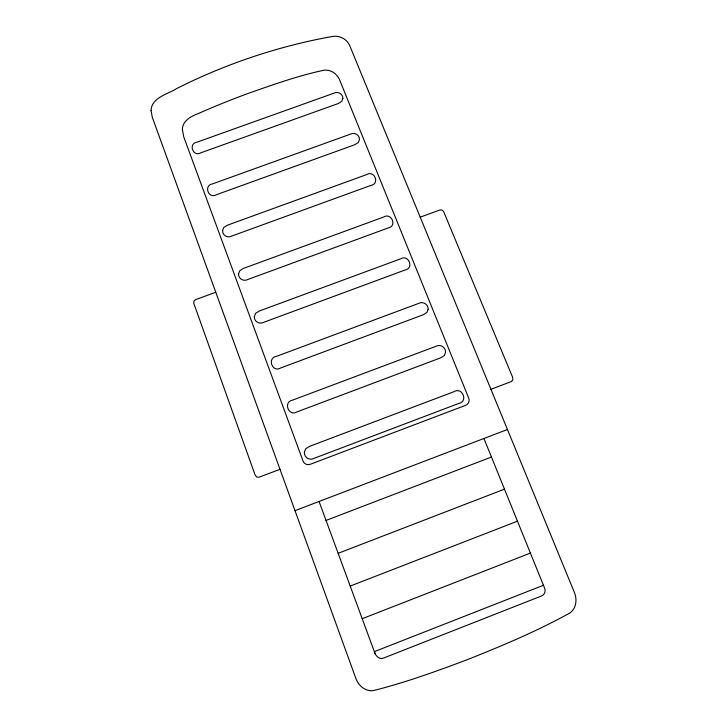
<?xml version="1.0" encoding="UTF-8"?>
<svg xmlns="http://www.w3.org/2000/svg" width="727" height="727" viewBox="0 0 727 727"><rect width="100%" height="100%" fill="white"/><g stroke="black" fill="none" stroke-linecap="round" stroke-linejoin="round"><path stroke-width="1.09" d="M483.937 438.481L544.359 587.507C546.222 590.824 544.614 595.277 540.824 596.249L383.801 657.962C379.558 660.061 375.632 655.999 374.541 652.155A24.127 23.246 82.6 0 1 374.341 651.646L543.451 585.271M362.219 618.704L530.401 553.083M350.205 586.071L517.47 521.186M338.146 553.311L504.483 489.162M326.041 520.432L491.452 457.019M295.008 510.672L507.446 429.503M280.013 469.324L258.912 477.257L256.531 476.939L255.041 474.822L193.736 303.177L193.945 301.132L195.545 299.697L215.765 292.236M490.943 389.327L511.408 381.502L512.898 379.776L512.626 377.277L443.543 211.421L442.025 210.03L439.98 209.958L420.206 217.173M319.062 501.476L374.341 651.646M375.187 653.918L374.541 652.155M151.034 110.595L152.297 117.283L355.957 678.664C358.547 685.852 365.645 691.85 373.623 690.55C406.275 682.299 438.099 670.73 469.587 658.78C503.693 645.14 537.753 630.8 569.877 612.979C576.329 608.463 577.274 599.521 574.466 592.65L350.269 46.937C347.833 39.449 339.736 34.996 332.085 36.55C305.803 41.203 279.886 47.891 254.541 56.252C227.915 65.066 201.933 75.835 176.888 88.458C167.882 94.283 151.616 97.309 151.034 110.595M359.492 139.511L358.32 142.519L354.876 144.682L216.555 194.663C208.531 199.543 203.233 185.276 212.557 183.876L350.223 134.231C354.258 131.969 359.647 134.704 359.492 139.511M254.323 316.581C253.987 321.598 259.539 324.76 263.81 322.279L404.984 270.035C414.481 268.39 408.483 253.923 400.486 258.885L259.194 311.056L255.595 313.364L254.323 316.581M445.56 352.259L444.397 355.43L440.835 357.775L296.998 411.891C288.519 417.053 282.912 401.749 292.636 400.104L435.764 346.37C440.171 343.826 445.769 347.179 445.56 352.259M342.871 98.445L341.699 101.407L338.282 103.534L201.025 152.743C193.1 157.577 187.839 143.501 197.099 142.138L333.702 93.265C337.673 91.048 343.035 93.692 342.871 98.445M238.565 273.843C238.22 278.814 243.736 281.867 247.943 279.441L388.036 228.005C397.451 226.406 391.535 212.139 383.611 217.046L243.409 268.417L239.765 270.753L238.565 273.843M428.158 309.257L426.985 312.374L423.45 314.682L280.722 367.953C272.352 373.051 266.791 357.957 276.433 356.366L418.47 303.477C422.805 300.978 428.367 304.231 428.158 309.257M182.386 129.66L183.777 136.912L302.75 460.291C303.577 463.908 307.721 465.762 310.992 464.026L464.926 405.584C468.47 404.739 470.242 400.632 468.442 397.451L340.1 81.088C337.873 74.372 331.185 69.274 323.96 70.219C298.661 75.581 274.106 84.35 249.697 92.865C232.576 99.099 215.674 105.897 198.998 113.248C191.71 115.966 182.304 120.555 182.386 129.66M222.589 230.532C222.244 235.457 227.733 238.411 231.868 236.021L370.861 185.412C380.203 183.849 374.35 169.791 366.517 174.644L227.406 225.197L223.861 227.424L222.589 230.441M304.368 452.167C303.968 457.365 309.647 460.973 314.182 458.292L458.782 403.44C468.506 401.631 462.317 386.546 454.03 391.662L309.32 446.451L305.649 448.877L304.368 452.167"/></g></svg>
